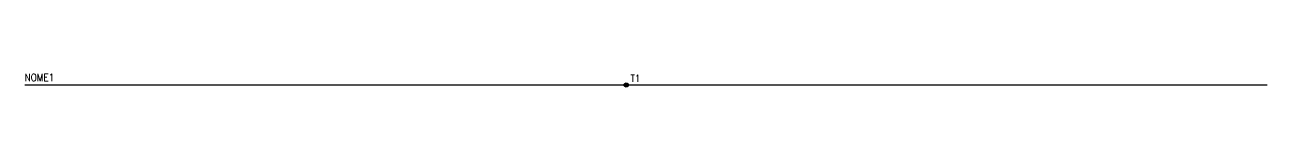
# Model space of a CAD drawing. Header units: millimetres. Extents: x 893 to 1239, y 1022 to 1026.
import ezdxf
from ezdxf.enums import TextEntityAlignment as Align

# ---------------------------------------------------------------- set-up
doc = ezdxf.new("R2010")
doc.units = ezdxf.units.MM
doc.styles.add('ROMANS', font='romans.shx')

# ---------------------------------------------------------------- blocks, each defined once
blk = doc.blocks.new('CON1')
at = {"color": 5, "const_width": 1}
blk.add_lwpolyline([(-0.5, 0, 1), (0.5, 0, 1)], format="xyb", close=True, dxfattribs=at)

msp = doc.modelspace()

# ---------------------------------------------------------------- hatches: boundary and pattern name
h = msp.add_hatch(color=7)
h.paths.add_polyline_path([(1060.07, 1023.03), (1061.27, 1023.03, 1)])
h.paths.add_polyline_path([(1061.27, 1023.03), (1060.67, 1023.03), (1060.67, 1022.43, 0.414214)])
h.paths.add_polyline_path([(1060.67, 1023.03), (1060.07, 1023.03, 0.414214), (1060.67, 1022.43)])

# ---------------------------------------------------------------- linework, layer by layer
at = {"color": 7}
msp.add_line((893.04, 1023.03), (1239.31, 1023.03), dxfattribs=at)
msp.add_circle((1060.67, 1023.03), 0.6, dxfattribs=at)

# ---------------------------------------------------------------- block references
at = {"color": 7, "xscale": 0.5, "yscale": 0.5, "zscale": 0.5}
msp.add_blockref('CON1', (1060.67, 1023.03), dxfattribs=at)

# ---------------------------------------------------------------- texts
at = {"style": 'ROMANS', "width": 0.9}
msp.add_attdef('NOME1', (892.97, 1024.14), '', height=2, dxfattribs=at)
at = {"style": 'ROMANS', "width": 0.9, "flags": 1}
msp.add_attdef('T1', text='', height=2, dxfattribs=at).set_placement((1063.23, 1023.89), align=Align.CENTER)

doc.saveas('drawing.dxf')
